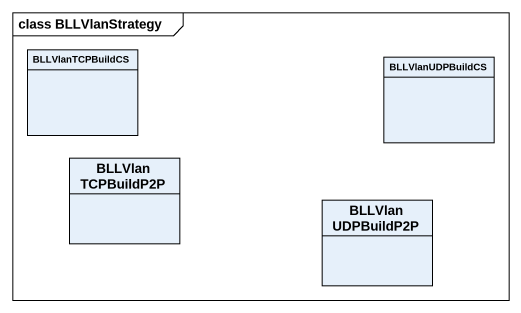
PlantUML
@startuml
mainframe class BLLVlanStrategy
hide circle
hide empty members
class BLLVlanTCPBuildCS
class BLLVlanUDPBuildCS
class BLLVlanTCPBuildP2P
class BLLVlanUDPBuildP2P
@enduml
